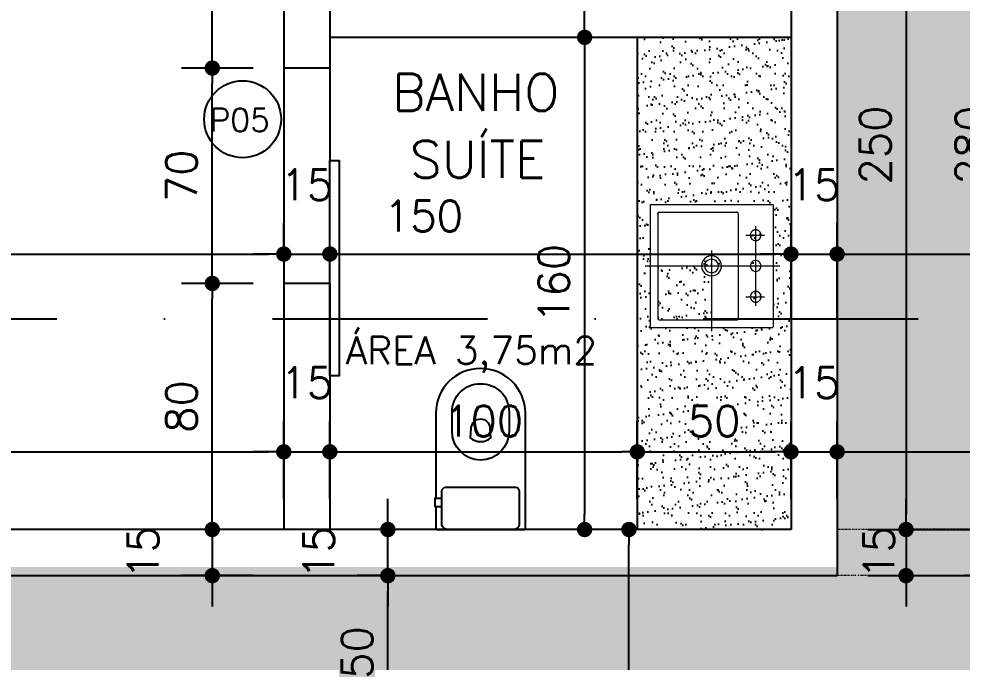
# Model space of a CAD drawing. Header units: inches. Extents: x 580771 to 672494, y 7715997 to 7829530.
# Drawn here: x 655606 to 655912.9, y 7728340.5 to 7728549.6 of the extents above; entities that cross this region are included whole.
import ezdxf

# ---------------------------------------------------------------- set-up
doc = ezdxf.new("R2010")
doc.units = ezdxf.units.IN
doc.header["$MEASUREMENT"] = 0
doc.header["$PDMODE"] = 2
for name, pattern in [('AXES', [0.54, 0.3, -0.08, 0.08, -0.08]), ('CACHE', [0.24, 0.12, -0.12]), ('CONTINU', [0]), ('DASHDOTX2', [2, 1, -0.5, 0, -0.5])]:
    doc.linetypes.add(name, pattern=pattern)
for name, color, linetype in [('01', 1, 'Continuous'), ('02', 2, 'Continuous'), ('04', 4, 'Continuous'), ('Block1', 1, 'Continuous'), ('Block2', 2, 'Continuous'), ('Layer3', 3, 'Continuous'), ('NIVEL', 2, 'Continuous'), ('P02', 2, 'Continuous'), ('parede', 6, 'Continuous'), ('PAVTO1-ESCADA', 1, 'Continuous'), ('SIMBOLOS', 2, 'Continuous'), ('VEGETAÇÃO1', 96, 'Continuous')]:
    doc.layers.add(name, color=color, linetype=linetype)
doc.layers.add('MOBILIÁRIO-02', color=2, linetype='Continuous', lineweight=20)
doc.layers.add('MURO', color=3, linetype='Continuous', lineweight=0)
doc.layers.get('01').off()
doc.styles.add('R80E50', font='romans.shx', dxfattribs={"height": 10})
doc.styles.add('ROMANS', font='romans', dxfattribs={"height": 0.2})
doc.dimstyles.new('ARQ50', dxfattribs={"dimscale": 50, "dimtxt": 10, "dimasz": 0.1, "dimexe": 0.2, "dimexo": 0.2, "dimgap": 0.1, "dimtad": 1, "dimdec": 0, "dimzin": 12, "dimdsep": 46, "dimtxsty": 'R80E50', "dimblk1": 'DOT', "dimblk2": 'DOT', "dimsah": 1, "dimcen": 0.4, "dimclrd": 15, "dimclre": 15, "dimclrt": 3, "dimadec": 0, "dimazin": 0, "dimtfac": 1, "dimtdec": 0, "dimtmove": 2, "dimatfit": 3, "dimldrblk": 'DOT', "dimfxl": 0.2, "dimtolj": 1, "dimtzin": 12, "dimarcsym": 0})

# ---------------------------------------------------------------- blocks, each defined once
blk = doc.blocks.new('Vaso002c')
at = {"layer": 'Block1'}
for p, q in [((12.45, -18.5), (12.45, -16)), ((15.95, -18.5), (15.95, -16))]:
    blk.add_line(p, q, dxfattribs=at)
blk.add_lwpolyline([(3, -14, 0.324141), (5, -16), (19, -16, 0.333333), (20.5, -14.5), (20.5, 0), (20.5, 14.5, 0.333333), (19, 16), (5, 16, 0.324141), (3, 14, 0.324141)], format="xyb", dxfattribs=at)
for points in [[(63.2, 0, 0.418677), (51.5, 11.8), (43.6, 11.8, 0.411784), (31.7, 0, 0.411784), (43.6, -11.8), (51.5, -11.8, 0.418677)], [(48.5, 0, -0.428571), (44.8, -4), (40.8, -4.3, -0.16754), (39.3, 0, -0.16754), (40.8, 4.3), (44.8, 4, -0.428571)]]:
    blk.add_lwpolyline(points, format="xyb", close=True, dxfattribs=at)
at = {"layer": 'Block2'}
blk.add_lwpolyline([(3, 18.17, -0.329256), (3.38, 18.5), (51.1, 18.5, -0.412623), (69.5, 0, -0.412623), (51.1, -18.5), (15.95, -18.5), (15.95, -18.9), (12.45, -18.9), (12.45, -18.5), (3.38, -18.5, -0.329256), (3, -18.17), (3, -17.25), (3, 0), (3, 17.29)], format="xyb", close=True, dxfattribs=at)
blk = doc.blocks.new('7408317_p')
at = {"linetype": 'Continuous'}
for p, q in [((-0.1983, 0.2005), (-0.2, 0.1987)), ((0.1982, 0.2005), (0.2, 0.1987)), ((-0.2, -0.1977), (-0.1983, -0.1995)), ((0.2, -0.1977), (0.1982, -0.1995))]:
    blk.add_line(p, q, dxfattribs=at)
at = {"linetype": 'AXES'}
for points in [[(0, -0.032), (0, 0.223)], [(0, -0.2156), (0, 0.2156)], [(-0.1, 0.1125), (-0.1, 0.173)], [(0.1, 0.1125), (0.1, 0.173)], [(-0.1299, 0.144), (0.1299, 0.144)], [(-0.0506, 0.0005), (0.2124, 0.0005)]]:
    blk.add_lwpolyline(points, dxfattribs=at)
at = {"linetype": 'CONTINU'}
for points in [[(-0.2, -0.1977), (-0.2, 0.1987)], [(-0.1983, 0.2005), (0.1982, 0.2005)], [(0.2, -0.1977), (0.2, 0.1987)], [(-0.175, -0.1695), (-0.1753, 0.0825)], [(-0.1703, 0.0875), (0.1704, 0.0875)], [(0.175, -0.1701), (0.1754, 0.0825)], [(-0.17, -0.1745), (0.1706, -0.1745)], [(-0.1983, -0.1995), (0.1982, -0.1995)]]:
    blk.add_lwpolyline(points, dxfattribs=at)
at = {"linetype": 'CACHE'}
for points in [[(-0.1, 0.1615, 1.00004), (-0.1, 0.1265)], [(-0.1, 0.1265, 1.000058), (-0.1, 0.1615)], [(0.1, 0.1615, 1.000022), (0.1, 0.1265)], [(0.1, 0.1265, 1.000056), (0.1, 0.1615)]]:
    blk.add_lwpolyline(points, format="xyb", dxfattribs=at)
at = {"linetype": 'CONTINU'}
for points in [[(0, 0.1615, 1.00026), (0, 0.1265)], [(0, 0.1265, 1.000277), (0, 0.1615)], [(-0.1703, 0.0875, 0.414587), (-0.1753, 0.0825)], [(0.1754, 0.0825, 0.414612), (0.1704, 0.0875)], [(0, 0.033, 1.000349), (0, -0.032)], [(0, -0.032, 1.000654), (0, 0.033)], [(0, 0.0227, 1.000759), (0, -0.0218)], [(0, -0.0218, 1.000698), (0, 0.0227)], [(-0.1736, -0.173, -0.197042), (-0.175, -0.1695)], [(-0.175, -0.1695, 0.414578), (-0.17, -0.1745)], [(-0.17, -0.1745, -0.19704), (-0.1736, -0.173)], [(0.1706, -0.1745, 0.413833), (0.175, -0.1701)]]:
    blk.add_lwpolyline(points, format="xyb", dxfattribs=at)
blk = doc.blocks.new('_DOT')
at = {"color": 0, "linetype": 'ByBlock'}
blk.add_line((-0.5, 0), (-1, 0), dxfattribs=at)
at = {"color": 0, "linetype": 'ByBlock', "const_width": 0.5}
blk.add_lwpolyline([(-0.25, 0, 1), (0.25, 0, 1)], format="xyb", close=True, dxfattribs=at)
blk = doc.blocks.new('*D152')
at = {"layer": 'Defpoints', "color": 0, "transparency": 16777216}
for p in [(655342.19, 7728498.61), (655692.19, 7728473.16), (655692.19, 7728463.61)]:
    blk.add_point(p, dxfattribs=at)
at = {"layer": 'NIVEL', "color": 15, "lineweight": -2, "transparency": 16777216}
for p, q in [((655342.19, 7728488.61), (655342.19, 7728463.16)), ((655692.19, 7728473.61), (655692.19, 7728483.16)), ((655347.19, 7728473.16), (655687.19, 7728473.16))]:
    blk.add_line(p, q, dxfattribs=at)
at = {"layer": 'NIVEL', "color": 15, "lineweight": -2, "transparency": 16777216, "xscale": 5, "yscale": 5, "zscale": 5, "rotation": 180}
blk.add_blockref('_DOT', (655342.19, 7728473.16), dxfattribs=at)
at = {"layer": 'NIVEL', "color": 15, "lineweight": -2, "transparency": 16777216, "xscale": 5, "yscale": 5, "zscale": 5}
blk.add_blockref('_DOT', (655692.19, 7728473.16), dxfattribs=at)
at = {"layer": 'NIVEL', "color": 3, "transparency": 16777216, "insert": (655517.19, 7728483.16), "char_height": 10, "attachment_point": 5, "style": 'R80E50'}
blk.add_mtext('\\A1;350', dxfattribs=at)
blk = doc.blocks.new('*D153')
at = {"layer": 'Defpoints', "color": 0, "transparency": 16777216}
for p in [(655707.19, 7728473.16), (655692.19, 7728463.61), (655707.19, 7728463.61)]:
    blk.add_point(p, dxfattribs=at)
at = {"layer": 'NIVEL', "color": 15, "lineweight": -2, "transparency": 16777216}
for p, q in [((655692.19, 7728473.61), (655692.19, 7728483.16)), ((655707.19, 7728473.61), (655707.19, 7728483.16)), ((655687.19, 7728473.16), (655682.19, 7728473.16)), ((655692.19, 7728473.16), (655707.19, 7728473.16)), ((655712.19, 7728473.16), (655717.19, 7728473.16))]:
    blk.add_line(p, q, dxfattribs=at)
at = {"layer": 'NIVEL', "color": 15, "lineweight": -2, "transparency": 16777216, "xscale": 5, "yscale": 5, "zscale": 5}
blk.add_blockref('_DOT', (655692.19, 7728473.16), dxfattribs=at)
at = {"layer": 'NIVEL', "color": 15, "lineweight": -2, "transparency": 16777216, "xscale": 5, "yscale": 5, "zscale": 5, "rotation": 180}
blk.add_blockref('_DOT', (655707.19, 7728473.16), dxfattribs=at)
at = {"layer": 'NIVEL', "color": 3, "transparency": 16777216, "insert": (655699.69, 7728495.66), "char_height": 10, "attachment_point": 5, "style": 'R80E50'}
blk.add_mtext('\\A1;15', dxfattribs=at)
blk = doc.blocks.new('*D154')
at = {"layer": 'Defpoints', "color": 0, "transparency": 16777216}
for p in [(655857.19, 7728473.16), (655707.19, 7728463.61), (655857.19, 7728442.09)]:
    blk.add_point(p, dxfattribs=at)
at = {"layer": 'NIVEL', "color": 15, "lineweight": -2, "transparency": 16777216}
for p, q in [((655707.19, 7728473.61), (655707.19, 7728483.16)), ((655857.19, 7728452.09), (655857.19, 7728483.16)), ((655712.19, 7728473.16), (655852.19, 7728473.16))]:
    blk.add_line(p, q, dxfattribs=at)
at = {"layer": 'NIVEL', "color": 15, "lineweight": -2, "transparency": 16777216, "xscale": 5, "yscale": 5, "zscale": 5, "rotation": 180}
blk.add_blockref('_DOT', (655707.19, 7728473.16), dxfattribs=at)
at = {"layer": 'NIVEL', "color": 15, "lineweight": -2, "transparency": 16777216, "xscale": 5, "yscale": 5, "zscale": 5}
blk.add_blockref('_DOT', (655857.19, 7728473.16), dxfattribs=at)
at = {"layer": 'NIVEL', "color": 3, "transparency": 16777216, "insert": (655737.64, 7728485.54), "char_height": 10, "attachment_point": 5, "style": 'R80E50'}
blk.add_mtext('\\A1;150', dxfattribs=at)
blk = doc.blocks.new('*D155')
at = {"layer": 'Defpoints', "color": 0, "transparency": 16777216}
for p in [(655872.19, 7728473.16), (655857.19, 7728442.09), (655872.19, 7728442.09)]:
    blk.add_point(p, dxfattribs=at)
at = {"layer": 'NIVEL', "color": 15, "lineweight": -2, "transparency": 16777216}
for p, q in [((655857.19, 7728452.09), (655857.19, 7728483.16)), ((655872.19, 7728452.09), (655872.19, 7728483.16)), ((655852.19, 7728473.16), (655847.19, 7728473.16)), ((655857.19, 7728473.16), (655872.19, 7728473.16)), ((655877.19, 7728473.16), (655882.19, 7728473.16))]:
    blk.add_line(p, q, dxfattribs=at)
at = {"layer": 'NIVEL', "color": 15, "lineweight": -2, "transparency": 16777216, "xscale": 5, "yscale": 5, "zscale": 5}
blk.add_blockref('_DOT', (655857.19, 7728473.16), dxfattribs=at)
at = {"layer": 'NIVEL', "color": 15, "lineweight": -2, "transparency": 16777216, "xscale": 5, "yscale": 5, "zscale": 5, "rotation": 180}
blk.add_blockref('_DOT', (655872.19, 7728473.16), dxfattribs=at)
at = {"layer": 'NIVEL', "color": 3, "transparency": 16777216, "insert": (655864.69, 7728495.66), "char_height": 10, "attachment_point": 5, "style": 'R80E50'}
blk.add_mtext('\\A1;15', dxfattribs=at)
blk = doc.blocks.new('*D156')
at = {"layer": 'Defpoints', "color": 0, "transparency": 16777216}
for p in [(656357.27, 7728473.16), (655872.19, 7728442.09), (656357.27, 7728383.61)]:
    blk.add_point(p, dxfattribs=at)
at = {"layer": 'NIVEL', "color": 15, "lineweight": -2, "transparency": 16777216}
for p, q in [((655872.19, 7728452.09), (655872.19, 7728483.16)), ((656357.27, 7728393.61), (656357.27, 7728483.16)), ((655877.19, 7728473.16), (656352.27, 7728473.16))]:
    blk.add_line(p, q, dxfattribs=at)
at = {"layer": 'NIVEL', "color": 15, "lineweight": -2, "transparency": 16777216, "xscale": 5, "yscale": 5, "zscale": 5, "rotation": 180}
blk.add_blockref('_DOT', (655872.19, 7728473.16), dxfattribs=at)
at = {"layer": 'NIVEL', "color": 15, "lineweight": -2, "transparency": 16777216, "xscale": 5, "yscale": 5, "zscale": 5}
blk.add_blockref('_DOT', (656357.27, 7728473.16), dxfattribs=at)
at = {"layer": 'NIVEL', "color": 3, "transparency": 16777216, "insert": (656114.73, 7728483.16), "char_height": 10, "attachment_point": 5, "style": 'R80E50'}
blk.add_mtext('\\A1;485', dxfattribs=at)
blk = doc.blocks.new('*D149')
at = {"layer": 'Defpoints', "color": 0, "transparency": 16777216}
for p in [(655692.19, 7728408.86), (655262.19, 7728395.11), (655692.19, 7728383.61)]:
    blk.add_point(p, dxfattribs=at)
at = {"layer": 'NIVEL', "color": 15, "lineweight": -2, "transparency": 16777216}
for p, q in [((655262.19, 7728405.11), (655262.19, 7728418.86)), ((655692.19, 7728393.61), (655692.19, 7728418.86)), ((655267.19, 7728408.86), (655687.19, 7728408.86))]:
    blk.add_line(p, q, dxfattribs=at)
at = {"layer": 'NIVEL', "color": 15, "lineweight": -2, "transparency": 16777216, "xscale": 5, "yscale": 5, "zscale": 5, "rotation": 180}
blk.add_blockref('_DOT', (655262.19, 7728408.86), dxfattribs=at)
at = {"layer": 'NIVEL', "color": 15, "lineweight": -2, "transparency": 16777216, "xscale": 5, "yscale": 5, "zscale": 5}
blk.add_blockref('_DOT', (655692.19, 7728408.86), dxfattribs=at)
at = {"layer": 'NIVEL', "color": 3, "transparency": 16777216, "insert": (655477.19, 7728418.86), "char_height": 10, "attachment_point": 5, "style": 'R80E50'}
blk.add_mtext('\\A1;430', dxfattribs=at)
blk = doc.blocks.new('*D150')
at = {"layer": 'Defpoints', "color": 0, "transparency": 16777216}
for p in [(655707.19, 7728408.86), (655692.19, 7728383.61), (655707.19, 7728383.61)]:
    blk.add_point(p, dxfattribs=at)
at = {"layer": 'NIVEL', "color": 15, "lineweight": -2, "transparency": 16777216}
for p, q in [((655692.19, 7728393.61), (655692.19, 7728418.86)), ((655707.19, 7728393.61), (655707.19, 7728418.86)), ((655687.19, 7728408.86), (655682.19, 7728408.86)), ((655692.19, 7728408.86), (655707.19, 7728408.86)), ((655712.19, 7728408.86), (655717.19, 7728408.86))]:
    blk.add_line(p, q, dxfattribs=at)
at = {"layer": 'NIVEL', "color": 15, "lineweight": -2, "transparency": 16777216, "xscale": 5, "yscale": 5, "zscale": 5}
blk.add_blockref('_DOT', (655692.19, 7728408.86), dxfattribs=at)
at = {"layer": 'NIVEL', "color": 15, "lineweight": -2, "transparency": 16777216, "xscale": 5, "yscale": 5, "zscale": 5, "rotation": 180}
blk.add_blockref('_DOT', (655707.19, 7728408.86), dxfattribs=at)
at = {"layer": 'NIVEL', "color": 3, "transparency": 16777216, "insert": (655699.69, 7728431.36), "char_height": 10, "attachment_point": 5, "style": 'R80E50'}
blk.add_mtext('\\A1;15', dxfattribs=at)
blk = doc.blocks.new('*D151')
at = {"layer": 'Defpoints', "color": 0, "transparency": 16777216}
for p in [(655807.19, 7728408.86), (655707.19, 7728383.61), (655807.19, 7728383.61)]:
    blk.add_point(p, dxfattribs=at)
at = {"layer": 'NIVEL', "color": 15, "lineweight": -2, "transparency": 16777216}
for p, q in [((655707.19, 7728393.61), (655707.19, 7728418.86)), ((655807.19, 7728393.61), (655807.19, 7728418.86)), ((655712.19, 7728408.86), (655802.19, 7728408.86))]:
    blk.add_line(p, q, dxfattribs=at)
at = {"layer": 'NIVEL', "color": 15, "lineweight": -2, "transparency": 16777216, "xscale": 5, "yscale": 5, "zscale": 5, "rotation": 180}
blk.add_blockref('_DOT', (655707.19, 7728408.86), dxfattribs=at)
at = {"layer": 'NIVEL', "color": 15, "lineweight": -2, "transparency": 16777216, "xscale": 5, "yscale": 5, "zscale": 5}
blk.add_blockref('_DOT', (655807.19, 7728408.86), dxfattribs=at)
at = {"layer": 'NIVEL', "color": 3, "transparency": 16777216, "insert": (655757.19, 7728418.86), "char_height": 10, "attachment_point": 5, "style": 'R80E50'}
blk.add_mtext('\\A1;100', dxfattribs=at)
blk = doc.blocks.new('*D139')
at = {"layer": 'Defpoints', "color": 0, "transparency": 16777216}
for p in [(655857.19, 7728408.86), (655807.19, 7728383.61), (655857.19, 7728383.61)]:
    blk.add_point(p, dxfattribs=at)
at = {"layer": 'NIVEL', "color": 15, "lineweight": -2, "transparency": 16777216}
for p, q in [((655807.19, 7728393.61), (655807.19, 7728418.86)), ((655857.19, 7728393.61), (655857.19, 7728418.86)), ((655812.19, 7728408.86), (655852.19, 7728408.86))]:
    blk.add_line(p, q, dxfattribs=at)
at = {"layer": 'NIVEL', "color": 15, "lineweight": -2, "transparency": 16777216, "xscale": 5, "yscale": 5, "zscale": 5, "rotation": 180}
blk.add_blockref('_DOT', (655807.19, 7728408.86), dxfattribs=at)
at = {"layer": 'NIVEL', "color": 15, "lineweight": -2, "transparency": 16777216, "xscale": 5, "yscale": 5, "zscale": 5}
blk.add_blockref('_DOT', (655857.19, 7728408.86), dxfattribs=at)
at = {"layer": 'NIVEL', "color": 3, "transparency": 16777216, "insert": (655832.19, 7728418.86), "char_height": 10, "attachment_point": 5, "style": 'R80E50'}
blk.add_mtext('\\A1;50', dxfattribs=at)
blk = doc.blocks.new('*D140')
at = {"layer": 'Defpoints', "color": 0, "transparency": 16777216}
for p in [(655872.19, 7728408.86), (655857.19, 7728383.61), (655872.19, 7728383.61)]:
    blk.add_point(p, dxfattribs=at)
at = {"layer": 'NIVEL', "color": 15, "lineweight": -2, "transparency": 16777216}
for p, q in [((655857.19, 7728393.61), (655857.19, 7728418.86)), ((655872.19, 7728393.61), (655872.19, 7728418.86)), ((655852.19, 7728408.86), (655847.19, 7728408.86)), ((655857.19, 7728408.86), (655872.19, 7728408.86)), ((655877.19, 7728408.86), (655882.19, 7728408.86))]:
    blk.add_line(p, q, dxfattribs=at)
at = {"layer": 'NIVEL', "color": 15, "lineweight": -2, "transparency": 16777216, "xscale": 5, "yscale": 5, "zscale": 5}
blk.add_blockref('_DOT', (655857.19, 7728408.86), dxfattribs=at)
at = {"layer": 'NIVEL', "color": 15, "lineweight": -2, "transparency": 16777216, "xscale": 5, "yscale": 5, "zscale": 5, "rotation": 180}
blk.add_blockref('_DOT', (655872.19, 7728408.86), dxfattribs=at)
at = {"layer": 'NIVEL', "color": 3, "transparency": 16777216, "insert": (655864.69, 7728431.36), "char_height": 10, "attachment_point": 5, "style": 'R80E50'}
blk.add_mtext('\\A1;15', dxfattribs=at)
blk = doc.blocks.new('*D141')
at = {"layer": 'Defpoints', "color": 0, "transparency": 16777216}
for p in [(656357.27, 7728408.86), (655872.19, 7728383.61), (656357.27, 7728383.61)]:
    blk.add_point(p, dxfattribs=at)
at = {"layer": 'NIVEL', "color": 15, "lineweight": -2, "transparency": 16777216}
for p, q in [((655872.19, 7728393.61), (655872.19, 7728418.86)), ((656357.27, 7728393.61), (656357.27, 7728418.86)), ((655877.19, 7728408.86), (656352.27, 7728408.86))]:
    blk.add_line(p, q, dxfattribs=at)
at = {"layer": 'NIVEL', "color": 15, "lineweight": -2, "transparency": 16777216, "xscale": 5, "yscale": 5, "zscale": 5, "rotation": 180}
blk.add_blockref('_DOT', (655872.19, 7728408.86), dxfattribs=at)
at = {"layer": 'NIVEL', "color": 15, "lineweight": -2, "transparency": 16777216, "xscale": 5, "yscale": 5, "zscale": 5}
blk.add_blockref('_DOT', (656357.27, 7728408.86), dxfattribs=at)
at = {"layer": 'NIVEL', "color": 3, "transparency": 16777216, "insert": (656114.73, 7728418.86), "char_height": 10, "attachment_point": 5, "style": 'R80E50'}
blk.add_mtext('\\A1;485', dxfattribs=at)
blk = doc.blocks.new('*D132')
at = {"layer": 'Defpoints', "color": 0, "transparency": 16777216}
for p in [(655857.19, 7728633.61), (655872.19, 7728383.61), (655894.62, 7728383.61)]:
    blk.add_point(p, dxfattribs=at)
at = {"layer": 'NIVEL', "color": 15, "lineweight": -2, "transparency": 16777216}
for p, q in [((655867.19, 7728633.61), (655904.62, 7728633.61)), ((655894.62, 7728628.61), (655894.62, 7728388.61)), ((655882.19, 7728383.61), (655904.62, 7728383.61))]:
    blk.add_line(p, q, dxfattribs=at)
at = {"layer": 'NIVEL', "color": 15, "lineweight": -2, "transparency": 16777216, "xscale": 5, "yscale": 5, "zscale": 5}
for p, rotation in [((655894.62, 7728633.61), 90), ((655894.62, 7728383.61), 270)]:
    blk.add_blockref('_DOT', p, dxfattribs=dict(at, rotation=rotation))
at = {"layer": 'NIVEL', "color": 3, "transparency": 16777216, "insert": (655884.62, 7728508.61), "char_height": 10, "attachment_point": 5, "rotation": 90, "style": 'R80E50'}
blk.add_mtext('\\A1;250', dxfattribs=at)
blk = doc.blocks.new('*D133')
at = {"layer": 'Defpoints', "color": 0, "transparency": 16777216}
for p in [(655872.19, 7728383.61), (655872.19, 7728368.61), (655894.62, 7728368.61)]:
    blk.add_point(p, dxfattribs=at)
at = {"layer": 'NIVEL', "color": 15, "lineweight": -2, "transparency": 16777216}
for p, q in [((655894.62, 7728388.61), (655894.62, 7728393.61)), ((655882.19, 7728383.61), (655904.62, 7728383.61)), ((655894.62, 7728383.61), (655894.62, 7728368.61)), ((655882.19, 7728368.61), (655904.62, 7728368.61)), ((655894.62, 7728363.61), (655894.62, 7728358.61))]:
    blk.add_line(p, q, dxfattribs=at)
at = {"layer": 'NIVEL', "color": 15, "lineweight": -2, "transparency": 16777216, "xscale": 5, "yscale": 5, "zscale": 5}
for p, rotation in [((655894.62, 7728383.61), 270), ((655894.62, 7728368.61), 90)]:
    blk.add_blockref('_DOT', p, dxfattribs=dict(at, rotation=rotation))
at = {"layer": 'NIVEL', "color": 3, "transparency": 16777216, "insert": (655885.79, 7728376.11), "char_height": 10, "attachment_point": 5, "rotation": 90, "style": 'R80E50'}
blk.add_mtext('\\A1;15', dxfattribs=at)
blk = doc.blocks.new('*D138')
at = {"layer": 'Defpoints', "color": 0, "transparency": 16777216}
for p in [(655872.19, 7728648.61), (655872.19, 7728368.61), (655925.73, 7728368.61)]:
    blk.add_point(p, dxfattribs=at)
at = {"layer": 'NIVEL', "color": 15, "lineweight": -2, "transparency": 16777216}
for p, q in [((655882.19, 7728648.61), (655935.73, 7728648.61)), ((655925.73, 7728643.61), (655925.73, 7728373.61)), ((655882.19, 7728368.61), (655935.73, 7728368.61))]:
    blk.add_line(p, q, dxfattribs=at)
at = {"layer": 'NIVEL', "color": 15, "lineweight": -2, "transparency": 16777216, "xscale": 5, "yscale": 5, "zscale": 5}
for p, rotation in [((655925.73, 7728648.61), 90), ((655925.73, 7728368.61), 270)]:
    blk.add_blockref('_DOT', p, dxfattribs=dict(at, rotation=rotation))
at = {"layer": 'NIVEL', "color": 3, "transparency": 16777216, "insert": (655915.73, 7728508.61), "char_height": 10, "attachment_point": 5, "rotation": 90, "style": 'R80E50'}
blk.add_mtext('\\A1;280', dxfattribs=at)
blk = doc.blocks.new('*D126')
at = {"layer": 'Defpoints', "color": 0, "transparency": 16777216}
for p in [(655692.19, 7728383.61), (655668.93, 7728368.61), (655692.19, 7728368.61)]:
    blk.add_point(p, dxfattribs=at)
at = {"layer": 'NIVEL', "color": 15, "lineweight": -2, "transparency": 16777216}
for p, q in [((655668.93, 7728388.61), (655668.93, 7728393.61)), ((655682.19, 7728383.61), (655658.93, 7728383.61)), ((655668.93, 7728383.61), (655668.93, 7728368.61)), ((655682.19, 7728368.61), (655658.93, 7728368.61)), ((655668.93, 7728363.61), (655668.93, 7728358.61))]:
    blk.add_line(p, q, dxfattribs=at)
at = {"layer": 'NIVEL', "color": 15, "lineweight": -2, "transparency": 16777216, "xscale": 5, "yscale": 5, "zscale": 5}
for p, rotation in [((655668.93, 7728383.61), 270), ((655668.93, 7728368.61), 90)]:
    blk.add_blockref('_DOT', p, dxfattribs=dict(at, rotation=rotation))
at = {"layer": 'NIVEL', "color": 3, "transparency": 16777216, "insert": (655646.43, 7728376.11), "char_height": 10, "attachment_point": 5, "rotation": 90, "style": 'R80E50'}
blk.add_mtext('\\A1;15', dxfattribs=at)
blk = doc.blocks.new('*D127')
at = {"layer": 'Defpoints', "color": 0, "transparency": 16777216}
for p in [(655668.93, 7728463.61), (655692.19, 7728463.61), (655692.19, 7728383.61)]:
    blk.add_point(p, dxfattribs=at)
at = {"layer": 'NIVEL', "color": 15, "lineweight": -2, "transparency": 16777216}
for p, q in [((655682.19, 7728463.61), (655658.93, 7728463.61)), ((655668.93, 7728388.61), (655668.93, 7728458.61)), ((655682.19, 7728383.61), (655658.93, 7728383.61))]:
    blk.add_line(p, q, dxfattribs=at)
at = {"layer": 'NIVEL', "color": 15, "lineweight": -2, "transparency": 16777216, "xscale": 5, "yscale": 5, "zscale": 5}
for p, rotation in [((655668.93, 7728463.61), 90), ((655668.93, 7728383.61), 270)]:
    blk.add_blockref('_DOT', p, dxfattribs=dict(at, rotation=rotation))
at = {"layer": 'NIVEL', "color": 3, "transparency": 16777216, "insert": (655658.93, 7728423.61), "char_height": 10, "attachment_point": 5, "rotation": 90, "style": 'R80E50'}
blk.add_mtext('\\A1;80', dxfattribs=at)
blk = doc.blocks.new('*D128')
at = {"layer": 'Defpoints', "color": 0, "transparency": 16777216}
for p in [(655668.93, 7728533.61), (655692.19, 7728533.61), (655692.19, 7728463.61)]:
    blk.add_point(p, dxfattribs=at)
at = {"layer": 'NIVEL', "color": 15, "lineweight": -2, "transparency": 16777216}
for p, q in [((655682.19, 7728533.61), (655658.93, 7728533.61)), ((655668.93, 7728468.61), (655668.93, 7728528.61)), ((655682.19, 7728463.61), (655658.93, 7728463.61))]:
    blk.add_line(p, q, dxfattribs=at)
at = {"layer": 'NIVEL', "color": 15, "lineweight": -2, "transparency": 16777216, "xscale": 5, "yscale": 5, "zscale": 5}
for p, rotation in [((655668.93, 7728533.61), 90), ((655668.93, 7728463.61), 270)]:
    blk.add_blockref('_DOT', p, dxfattribs=dict(at, rotation=rotation))
at = {"layer": 'NIVEL', "color": 3, "transparency": 16777216, "insert": (655658.93, 7728498.61), "char_height": 10, "attachment_point": 5, "rotation": 90, "style": 'R80E50'}
blk.add_mtext('\\A1;70', dxfattribs=at)
blk = doc.blocks.new('*D129')
at = {"layer": 'Defpoints', "color": 0, "transparency": 16777216}
for p in [(655668.93, 7728818.61), (655692.19, 7728818.61), (655692.19, 7728533.61)]:
    blk.add_point(p, dxfattribs=at)
at = {"layer": 'NIVEL', "color": 15, "lineweight": -2, "transparency": 16777216}
for p, q in [((655682.19, 7728818.61), (655658.93, 7728818.61)), ((655668.93, 7728538.61), (655668.93, 7728813.61)), ((655682.19, 7728533.61), (655658.93, 7728533.61))]:
    blk.add_line(p, q, dxfattribs=at)
at = {"layer": 'NIVEL', "color": 15, "lineweight": -2, "transparency": 16777216, "xscale": 5, "yscale": 5, "zscale": 5}
for p, rotation in [((655668.93, 7728818.61), 90), ((655668.93, 7728533.61), 270)]:
    blk.add_blockref('_DOT', p, dxfattribs=dict(at, rotation=rotation))
at = {"layer": 'NIVEL', "color": 3, "transparency": 16777216, "insert": (655658.93, 7728676.11), "char_height": 10, "attachment_point": 5, "rotation": 90, "style": 'R80E50'}
blk.add_mtext('\\A1;285', dxfattribs=at)
blk = doc.blocks.new('*D1038')
at = {"layer": 'Defpoints', "color": 0, "transparency": 16777216}
for p in [(655807.19, 7728543.61), (655790.06, 7728383.61), (655807.19, 7728383.61)]:
    blk.add_point(p, dxfattribs=at)
at = {"layer": 'NIVEL', "color": 15, "lineweight": -2, "transparency": 16777216}
for p, q in [((655797.19, 7728543.61), (655780.06, 7728543.61)), ((655790.06, 7728538.61), (655790.06, 7728388.61)), ((655797.19, 7728383.61), (655780.06, 7728383.61))]:
    blk.add_line(p, q, dxfattribs=at)
at = {"layer": 'NIVEL', "color": 15, "lineweight": -2, "transparency": 16777216, "xscale": 5, "yscale": 5, "zscale": 5}
for p, rotation in [((655790.06, 7728543.61), 90), ((655790.06, 7728383.61), 270)]:
    blk.add_blockref('_DOT', p, dxfattribs=dict(at, rotation=rotation))
at = {"layer": 'NIVEL', "color": 3, "transparency": 16777216, "insert": (655780.06, 7728463.61), "char_height": 10, "attachment_point": 5, "rotation": 90, "style": 'R80E50'}
blk.add_mtext('\\A1;160', dxfattribs=at)
blk = doc.blocks.new('*D1039')
at = {"layer": 'Defpoints', "color": 0, "transparency": 16777216}
for p in [(655782.19, 7728633.61), (655790.06, 7728633.61), (655807.19, 7728543.61)]:
    blk.add_point(p, dxfattribs=at)
at = {"layer": 'NIVEL', "color": 15, "lineweight": -2, "transparency": 16777216}
for p, q in [((655792.19, 7728633.61), (655800.06, 7728633.61)), ((655790.06, 7728548.61), (655790.06, 7728628.61)), ((655797.19, 7728543.61), (655780.06, 7728543.61))]:
    blk.add_line(p, q, dxfattribs=at)
at = {"layer": 'NIVEL', "color": 15, "lineweight": -2, "transparency": 16777216, "xscale": 5, "yscale": 5, "zscale": 5}
for p, rotation in [((655790.06, 7728633.61), 90), ((655790.06, 7728543.61), 270)]:
    blk.add_blockref('_DOT', p, dxfattribs=dict(at, rotation=rotation))
at = {"layer": 'NIVEL', "color": 3, "transparency": 16777216, "insert": (655780.06, 7728588.61), "char_height": 10, "attachment_point": 5, "rotation": 90, "style": 'R80E50'}
blk.add_mtext('\\A1;90', dxfattribs=at)
blk = doc.blocks.new('*D1234')
at = {"layer": 'Defpoints', "color": 0, "transparency": 16777216}
for p in [(655804.48, 7728383.61), (655842.74, 7728383.61), (655842.74, 7728213.61)]:
    blk.add_point(p, dxfattribs=at)
at = {"layer": 'NIVEL', "color": 15, "lineweight": -2, "transparency": 16777216}
for p, q in [((655832.74, 7728383.61), (655794.48, 7728383.61)), ((655804.48, 7728218.61), (655804.48, 7728378.61)), ((655832.74, 7728213.61), (655794.48, 7728213.61))]:
    blk.add_line(p, q, dxfattribs=at)
at = {"layer": 'NIVEL', "color": 15, "lineweight": -2, "transparency": 16777216, "xscale": 5, "yscale": 5, "zscale": 5}
for p, rotation in [((655804.48, 7728383.61), 90), ((655804.48, 7728213.61), 270)]:
    blk.add_blockref('_DOT', p, dxfattribs=dict(at, rotation=rotation))
at = {"layer": 'NIVEL', "color": 3, "transparency": 16777216, "insert": (655794.48, 7728298.61), "char_height": 10, "attachment_point": 5, "rotation": 90, "style": 'R80E50'}
blk.add_mtext('\\A1;170', dxfattribs=at)
blk = doc.blocks.new('*D1238')
at = {"layer": 'Defpoints', "color": 0, "transparency": 16777216}
for p in [(655726.06, 7728368.61), (655736.72, 7728368.61), (655736.72, 7728318.61)]:
    blk.add_point(p, dxfattribs=at)
at = {"layer": 'NIVEL', "color": 15, "lineweight": -2, "transparency": 16777216}
for p, q in [((655726.72, 7728368.61), (655716.06, 7728368.61)), ((655726.06, 7728323.61), (655726.06, 7728363.61)), ((655726.72, 7728318.61), (655716.06, 7728318.61))]:
    blk.add_line(p, q, dxfattribs=at)
at = {"layer": 'NIVEL', "color": 15, "lineweight": -2, "transparency": 16777216, "xscale": 5, "yscale": 5, "zscale": 5}
for p, rotation in [((655726.06, 7728368.61), 90), ((655726.06, 7728318.61), 270)]:
    blk.add_blockref('_DOT', p, dxfattribs=dict(at, rotation=rotation))
at = {"layer": 'NIVEL', "color": 3, "transparency": 16777216, "insert": (655716.06, 7728343.61), "char_height": 10, "attachment_point": 5, "rotation": 90, "style": 'R80E50'}
blk.add_mtext('\\A1;50', dxfattribs=at)
blk = doc.blocks.new('*D1239')
at = {"layer": 'Defpoints', "color": 0, "transparency": 16777216}
for p in [(655726.06, 7728383.61), (655736.72, 7728383.61), (655736.72, 7728368.61)]:
    blk.add_point(p, dxfattribs=at)
at = {"layer": 'NIVEL', "color": 15, "lineweight": -2, "transparency": 16777216}
for p, q in [((655726.06, 7728388.61), (655726.06, 7728393.61)), ((655726.72, 7728383.61), (655716.06, 7728383.61)), ((655726.06, 7728368.61), (655726.06, 7728383.61)), ((655726.72, 7728368.61), (655716.06, 7728368.61)), ((655726.06, 7728363.61), (655726.06, 7728358.61))]:
    blk.add_line(p, q, dxfattribs=at)
at = {"layer": 'NIVEL', "color": 15, "lineweight": -2, "transparency": 16777216, "xscale": 5, "yscale": 5, "zscale": 5}
for p, rotation in [((655726.06, 7728383.61), 270), ((655726.06, 7728368.61), 90)]:
    blk.add_blockref('_DOT', p, dxfattribs=dict(at, rotation=rotation))
at = {"layer": 'NIVEL', "color": 3, "transparency": 16777216, "insert": (655703.56, 7728376.11), "char_height": 10, "attachment_point": 5, "rotation": 90, "style": 'R80E50'}
blk.add_mtext('\\A1;15', dxfattribs=at)
blk = doc.blocks.new('*D1407')
at = {"layer": 'Defpoints', "color": 0, "transparency": 16777216}
for p in [(655873, 7729062.6), (656019.13, 7729062.6), (655872.19, 7728383.61)]:
    blk.add_point(p, dxfattribs=at)
at = {"layer": 'NIVEL', "color": 15, "lineweight": -2, "transparency": 16777216}
for p, q in [((655883, 7729062.6), (656029.13, 7729062.6)), ((656019.13, 7728388.61), (656019.13, 7729057.6)), ((655882.19, 7728383.61), (656029.13, 7728383.61))]:
    blk.add_line(p, q, dxfattribs=at)
at = {"layer": 'NIVEL', "color": 15, "lineweight": -2, "transparency": 16777216, "xscale": 5, "yscale": 5, "zscale": 5}
for p, rotation in [((656019.13, 7729062.6), 90), ((656019.13, 7728383.61), 270)]:
    blk.add_blockref('_DOT', p, dxfattribs=dict(at, rotation=rotation))
at = {"layer": 'NIVEL', "color": 3, "transparency": 16777216, "insert": (656009.13, 7728723.1), "char_height": 10, "attachment_point": 5, "rotation": 90, "style": 'R80E50'}
blk.add_mtext('\\A1;679', dxfattribs=at)

msp = doc.modelspace()

# ---------------------------------------------------------------- hatches: boundary and pattern name
at = {"layer": 'PAVTO1-ESCADA'}
h = msp.add_hatch(dxfattribs=at)
h.set_pattern_fill('AR-SAND', color=256, scale=3, style=0)
h.set_pattern_definition([(37.5, (0, -41893.4593), (-0.1889800743, 5.780471307), [0, -4.56, 0, -5.1, 0, -4.875]), (7.5, (0, -41893.459), (5.309330116, 8.466438196), [0, -2.46, 0, -4.11, 0, -1.575]), (327.5, (-3.69, -41893.4593), (9.3424255853, 0.0169771606), [0, -1.5, 0, -5.4, 0, -7.05]), (317.5, (-3.69, -41893.459), (9.018379814, 2.633026695), [0, -0.75, 0, -3.54, 0, -4.05])])
h.paths.add_polyline_path([(655857.193, 7728543.605), (655807.193, 7728543.605), (655807.193, 7728442.086), (655857.193, 7728442.086)])
h.paths.add_polyline_path([(655851.345, 7728489.287), (655851.345, 7728449.287), (655811.345, 7728449.287), (655811.345, 7728489.287)], flags=16)
h.paths.add_polyline_path([(655814.29, 7728451.782), (655831.345, 7728451.76), (655831.345, 7728466.03, -0.4144834), (655828.093, 7728469.284), (655813.845, 7728469.285), (655813.845, 7728452.227, 0.4138328)], flags=0)
h.paths.add_polyline_path([(655843.945, 7728469.283, -0.4144251), (655845.696, 7728471.034), (655845.696, 7728477.533, -0.4142488), (655843.946, 7728479.284, -1.0000397), (655847.446, 7728479.283, -0.4142121), (655845.696, 7728477.533), (655845.696, 7728471.034, -0.4142295), (655847.445, 7728469.283), (655847.445, 7728469.283, -0.4141823), (655845.696, 7728467.533), (655845.696, 7728461.034, -0.4142003), (655847.445, 7728459.283, -1.0000562), (655843.945, 7728459.284, -0.4142395), (655845.696, 7728461.034), (655845.696, 7728467.533, -0.4143314), (655843.945, 7728469.283), (655833.57, 7728469.283, -1.0004984), (655829.12, 7728469.283), (655828.093, 7728469.283, -1.0004523), (655834.596, 7728469.283)], flags=0)
h.paths.add_polyline_path([(655857.193, 7728442.086), (655807.193, 7728442.086), (655807.193, 7728383.605), (655857.193, 7728383.605)])
h.paths.add_polyline_path([(655821.598, 7728411.362), (655842.789, 7728411.362), (655842.789, 7728426.362), (655821.598, 7728426.362)], flags=24)
at = {"layer": 'VEGETAÇÃO1'}
h = msp.add_hatch(dxfattribs=at)
h.set_pattern_fill('AR-SAND', color=256, scale=5, style=0)
h.set_pattern_definition([(37.5, (-15995.2145, 6522.265), (-0.3149667905, 9.634118845), [0, -7.6, 0, -8.5, 0, -8.125]), (7.5, (-15995.215, 6522.265), (8.848883526, 14.110730326), [0, -4.1, 0, -6.85, 0, -2.625]), (327.5, (-16001.3645, 6522.265), (15.570709309, 0.028295268), [0, -2.5, 0, -9, 0, -11.75]), (317.5, (-16001.365, 6522.265), (15.030633023, 4.388377825), [0, -1.25, 0, -5.9, 0, -6.75])])
h.paths.add_polyline_path([(656232.607, 7729012.173), (655707.551, 7729013.217), (655707.193, 7728833.605), (655707.193, 7728648.605), (655872.193, 7728648.605), (655872.193, 7728369.901), (656359.991, 7728369.901)])
h = msp.add_hatch(dxfattribs=at)
h.set_pattern_fill('AR-SAND', color=256, scale=5, style=0)
h.set_pattern_definition([(37.5, (-20641.482, 6523.768), (-0.3149667905, 9.634118845), [0, -7.6, 0, -8.5, 0, -8.125]), (7.5, (-20641.482, 6523.768), (8.848883526, 14.110730326), [0, -4.1, 0, -6.85, 0, -2.625]), (327.5, (-20647.632, 6523.768), (15.570709309, 0.028295268), [0, -2.5, 0, -9, 0, -11.75]), (317.5, (-20647.632, 6523.768), (15.030633023, 4.388377825), [0, -1.25, 0, -5.9, 0, -6.75])])
h.paths.add_polyline_path([(656359.992, 7728371.404), (653382.742, 7728371.404), (653382.742, 7728298.492), (656359.971, 7728306.404)])

# ---------------------------------------------------------------- linework, layer by layer
at = {"layer": '04', "linetype": 'DASHDOTX2', "ltscale": 70}
msp.add_line((651205.296, 7728452.086), (656456.083, 7728452.086), dxfattribs=at)
at = {"layer": 'MURO', "color": 3, "linetype": 'DASHDOTX2', "ltscale": 0.5}
for p, q in [((656341.734, 7728384.853), (655872.193, 7728383.605)), ((656344.707, 7728369.861), (655872.233, 7728368.605))]:
    msp.add_line(p, q, dxfattribs=at)
at = {"layer": 'P02'}
for p, q in [((655857.193, 7728543.605), (655707.193, 7728543.605)), ((655807.193, 7728543.605), (655807.193, 7728383.605)), ((655692.193, 7728533.605), (655692.193, 7728463.605)), ((655707.193, 7728533.605), (655707.193, 7728503.605))]:
    msp.add_line(p, q, dxfattribs=at)
msp.add_lwpolyline([(655707.193, 7728503.605), (655710.193, 7728503.605), (655710.193, 7728433.605), (655707.193, 7728433.605), (655707.193, 7728503.605)], dxfattribs=at)
at = {"layer": 'parede'}
for p, q in [((655692.193, 7728818.605), (655692.193, 7728533.605)), ((655872.193, 7728648.605), (655872.193, 7728368.605)), ((655707.193, 7728633.605), (655707.193, 7728533.605)), ((655857.193, 7728633.605), (655857.193, 7728383.605)), ((655707.193, 7728533.605), (655692.193, 7728533.605)), ((655707.193, 7728463.605), (655692.193, 7728463.605)), ((655692.193, 7728463.605), (655692.193, 7728383.605)), ((655707.193, 7728463.605), (655707.193, 7728383.605)), ((655857.193, 7728383.605), (653577.193, 7728383.605)), ((655872.193, 7728368.605), (652697.193, 7728368.605))]:
    msp.add_line(p, q, dxfattribs=at)
at = {"layer": 'SIMBOLOS', "color": 2}
msp.add_circle((655678.791, 7728516.986), 12.5, dxfattribs=at)

# ---------------------------------------------------------------- block references
at = {"layer": '01', "xscale": -0.7874015748038801, "yscale": 0.7874015748038801, "zscale": 0.7874015748038801, "rotation": 270}
msp.add_blockref('Vaso002c', (655756.203, 7728381.243), dxfattribs=at)
at = {"layer": 'MOBILIÁRIO-02', "xscale": 100, "yscale": 100, "zscale": 100, "rotation": 270}
msp.add_blockref('7408317_p', (655831.295, 7728469.284), dxfattribs=at)

# ---------------------------------------------------------------- texts
at = {"layer": '02', "insert": (655712.334, 7728434.585), "char_height": 9, "width": 104.16053, "attachment_point": 7, "style": 'R80E50'}
msp.add_mtext('\\pt63;{\\C2;ÁREA 3,75m2}', dxfattribs=at)
at = {"layer": 'Layer3', "style": 'R80E50'}
for s, p in [('BANHO', (655727.402, 7728519.672)), ('SUÍTE ', (655733.199, 7728497.886))]:
    msp.add_text(s, height=12.1, dxfattribs=at).set_placement(p)
at = {"layer": 'SIMBOLOS', "color": 2, "style": 'ROMANS'}
msp.add_text('P05', height=7.5, dxfattribs=at).set_placement((655668.058, 7728512.983))

# ---------------------------------------------------------------- dimensions: what is measured, and where the dimension line sits
at = {"layer": 'NIVEL'}
dim = msp.add_linear_dim(base=(656019.127, 7729062.602), p1=(655872.193, 7728383.605), p2=(655873.002, 7729062.602), angle=90, dimstyle='ARQ50', dxfattribs=at)
dim.commit()
dim.dimension.update_dxf_attribs({"geometry": '*D1407', "text_midpoint": (656009.127, 7728723.103)})
at = {"layer": 'NIVEL', "color": 4}
for base, p1, p2, picture, middle in [((655668.929, 7728818.605), (655692.193, 7728533.605), (655692.193, 7728818.605), '*D129', (655658.929, 7728676.105)), ((655925.727, 7728368.605), (655872.193, 7728648.605), (655872.193, 7728368.605), '*D138', (655915.727, 7728508.605)), ((655790.057, 7728633.605), (655807.193, 7728543.605), (655782.193, 7728633.605), '*D1039', (655780.057, 7728588.605)), ((655894.624, 7728383.605), (655857.193, 7728633.605), (655872.193, 7728383.605), '*D132', (655884.624, 7728508.605)), ((655790.057, 7728383.605), (655807.193, 7728543.605), (655807.193, 7728383.605), '*D1038', (655780.057, 7728463.605)), ((655668.929, 7728533.605), (655692.193, 7728463.605), (655692.193, 7728533.605), '*D128', (655658.929, 7728498.605)), ((655668.929, 7728463.605), (655692.193, 7728383.605), (655692.193, 7728463.605), '*D127', (655658.929, 7728423.605)), ((655668.929, 7728368.605), (655692.193, 7728383.605), (655692.193, 7728368.605), '*D126', (655646.429, 7728376.105)), ((655726.062, 7728383.605), (655736.716, 7728368.605), (655736.716, 7728383.605), '*D1239', (655703.562, 7728376.105)), ((655804.477, 7728383.605), (655842.741, 7728213.605), (655842.741, 7728383.605), '*D1234', (655794.477, 7728298.605)), ((655726.062, 7728368.605), (655736.716, 7728318.605), (655736.716, 7728368.605), '*D1238', (655716.062, 7728343.605))]:
    dim = msp.add_linear_dim(base=base, p1=p1, p2=p2, angle=90, dimstyle='ARQ50', dxfattribs=at)
    dim.commit()
    dim.dimension.update_dxf_attribs({"geometry": picture, "text_midpoint": middle})
for base, p1, p2, picture, middle in [((655707.193, 7728473.163), (655692.193, 7728463.605), (655707.193, 7728463.605), '*D153', (655699.693, 7728495.663)), ((655872.193, 7728473.163), (655857.193, 7728442.086), (655872.193, 7728442.086), '*D155', (655864.693, 7728495.663)), ((655692.193, 7728473.163), (655342.193, 7728498.605), (655692.193, 7728463.605), '*D152', (655517.193, 7728483.163)), ((656357.273, 7728473.163), (655872.193, 7728442.086), (656357.273, 7728383.605), '*D156', (656114.733, 7728483.163)), ((655707.193, 7728408.862), (655692.193, 7728383.605), (655707.193, 7728383.605), '*D150', (655699.693, 7728431.362)), ((655872.193, 7728408.862), (655857.193, 7728383.605), (655872.193, 7728383.605), '*D140', (655864.693, 7728431.362)), ((655692.193, 7728408.862), (655262.193, 7728395.105), (655692.193, 7728383.605), '*D149', (655477.193, 7728418.862)), ((655807.193, 7728408.862), (655707.193, 7728383.605), (655807.193, 7728383.605), '*D151', (655757.193, 7728418.862)), ((655857.193, 7728408.862), (655807.193, 7728383.605), (655857.193, 7728383.605), '*D139', (655832.193, 7728418.862)), ((656357.273, 7728408.862), (655872.193, 7728383.605), (656357.273, 7728383.605), '*D141', (656114.733, 7728418.862))]:
    dim = msp.add_linear_dim(base=base, p1=p1, p2=p2, dimstyle='ARQ50', dxfattribs=at)
    dim.commit()
    dim.dimension.update_dxf_attribs({"geometry": picture, "text_midpoint": middle})
dim = msp.add_linear_dim(base=(655857.193, 7728473.163), p1=(655707.193, 7728463.605), p2=(655857.193, 7728442.086), dimstyle='ARQ50', dxfattribs=at)
dim.commit()
dim.dimension.update_dxf_attribs({"geometry": '*D154', "text_midpoint": (655737.641, 7728485.537), "dimtype": 160})
dim = msp.add_linear_dim(base=(655894.624, 7728368.605), p1=(655872.193, 7728383.605), p2=(655872.193, 7728368.605), angle=90, dimstyle='ARQ50', dxfattribs=at)
dim.commit()
dim.dimension.update_dxf_attribs({"geometry": '*D133', "text_midpoint": (655885.786, 7728376.105), "dimtype": 160})

doc.saveas('drawing.dxf')
